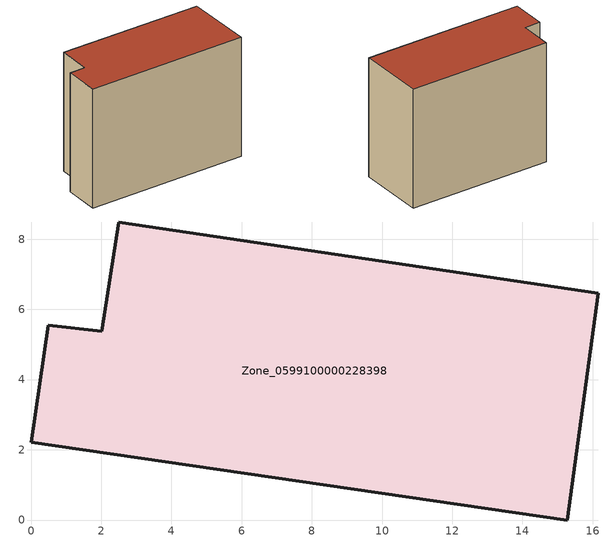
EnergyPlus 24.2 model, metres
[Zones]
Zone_0599100000228398
 floor ground (C_G): 15.27,0 0,2.21 0.49,5.55 2.02,5.38 2.5,8.49 16.16,6.46 z0
 wall outside (C_F): 2.02,5.38 0.49,5.55 0,2.21 15.27,0 16.16,6.46 2.5,8.49 2.02,5.38 z0:11.7
 roof outside (C_R): 16.16,6.46 2.5,8.49 2.02,5.38 0.49,5.55 0,2.21 15.27,0 z11.7
[BUILDING]
Pand.0599100000228398: North Axis=0; Terrain=City; Loads Convergence Tolerance Value=0.04; Temperature Convergence Tolerance Value=0.4; Solar Distribution=FullExterior; Maximum Number of Warmup Days=25; Minimum Number of Warmup Days=1
[Site:Location]
Rotterdam.The.Hague.AP_ZH_NLD Design_Conditions: Latitude=51.96; Longitude=4.45; Time Zone=1; Elevation=-4.5
[SITE:GROUNDTEMPERATURE:BUILDINGSURFACE]
18, 18, 18, 18, 18, 18, 18, 18, 18, 18, 18, 18
[MATERIAL] Thermal Absorptance=0.9; Solar Absorptance=0.7; Visible Absorptance=0.7
Name | Roughness | Thickness | Conductivity | Density | Specific Heat
G.TI.1946 | MediumSmooth | 0.15 | 1 | 540 | 1210
F.TI.1946 | Rough | 0.3 | 0.857143 | 1920 | 840
R.TI.1946 | MediumRough | 0.2 | 0.1 | 1500 | 1000
[CONSTRUCTION]
C_G: G.TI.1946
C_F: F.TI.1946
C_R: R.TI.1946
[ZONE]
Zone_0599100000228398: Type=1; Multiplier=1; Ceiling Height=Autocalculate; Volume=Autocalculate; Floor Area=autocalculate; Part of Total Floor Area=Yes
[ZONEINFILTRATION:DESIGNFLOWRATE]
Infil_Zone_0599100000228398: Zone or ZoneList or Space or SpaceList=Zone_0599100000228398; Schedule=AlwaysOn; Design Flow Rate Calculation Method=Flow/Area; Flow Rate per Floor Area=0.003; Constant Term Coefficient=1; Temperature Term Coefficient=0; Velocity Term Coefficient=0; Velocity Squared Term Coefficient=0
[HVACTEMPLATE:ZONE:IDEALLOADSAIRSYSTEM]
Zone_0599100000228398: Maximum Heating Supply Air Temperature=50; Minimum Cooling Supply Air Temperature=13; Maximum Heating Supply Air Humidity Ratio=0.0156; Minimum Cooling Supply Air Humidity Ratio=0.0077; Heating Limit=NoLimit; Cooling Limit=NoLimit; Dehumidification Control Type=ConstantSensibleHeatRatio; Cooling Sensible Heat Ratio=0.7; Dehumidification Setpoint=60; Humidification Control Type=None; Humidification Setpoint=30; Outdoor Air Method=None; Outdoor Air Flow Rate per Person=0.00944; Outdoor Air Flow Rate per Zone Floor Area=0; Outdoor Air Flow Rate per Zone=0; Demand Controlled Ventilation Type=None; Outdoor Air Economizer Type=NoEconomizer; Heat Recovery Type=None; Sensible Heat Recovery Effectiveness=0.7; Latent Heat Recovery Effectiveness=0.65
[ZONECONTROL:THERMOSTAT]
ThermostatControl_Zone_0599100000228398: Zone or ZoneList=Zone_0599100000228398; Control Type Schedule=DualSetpointControlType; Control 1=Thermostat_Zone_0599100000228398; Temperature Difference Between Cutout And Setpoint=0
[THERMOSTATSETPOINT:DUALSETPOINT]
Thermostat_Zone_0599100000228398: Heating Setpoint Temperature Schedule=HeatingSetpoint_Zone_0599100000228398; Cooling Setpoint Temperature Schedule=CoolingSetpoint_Zone_0599100000228398
[SCHEDULE:COMPACT]
HeatingSetpoint_Zone_0599100000228398: Through: 12/31, For: AllDays, Until: 24:00, 21
CoolingSetpoint_Zone_0599100000228398: Through: 12/31, For: AllDays, Until: 24:00, 24
DualSetpointControlType: Through: 12/31, For: AllDays, Until: 24:00, 4
AlwaysOn: Through: 12/31, For: AllDays, Until: 24:00, 1
